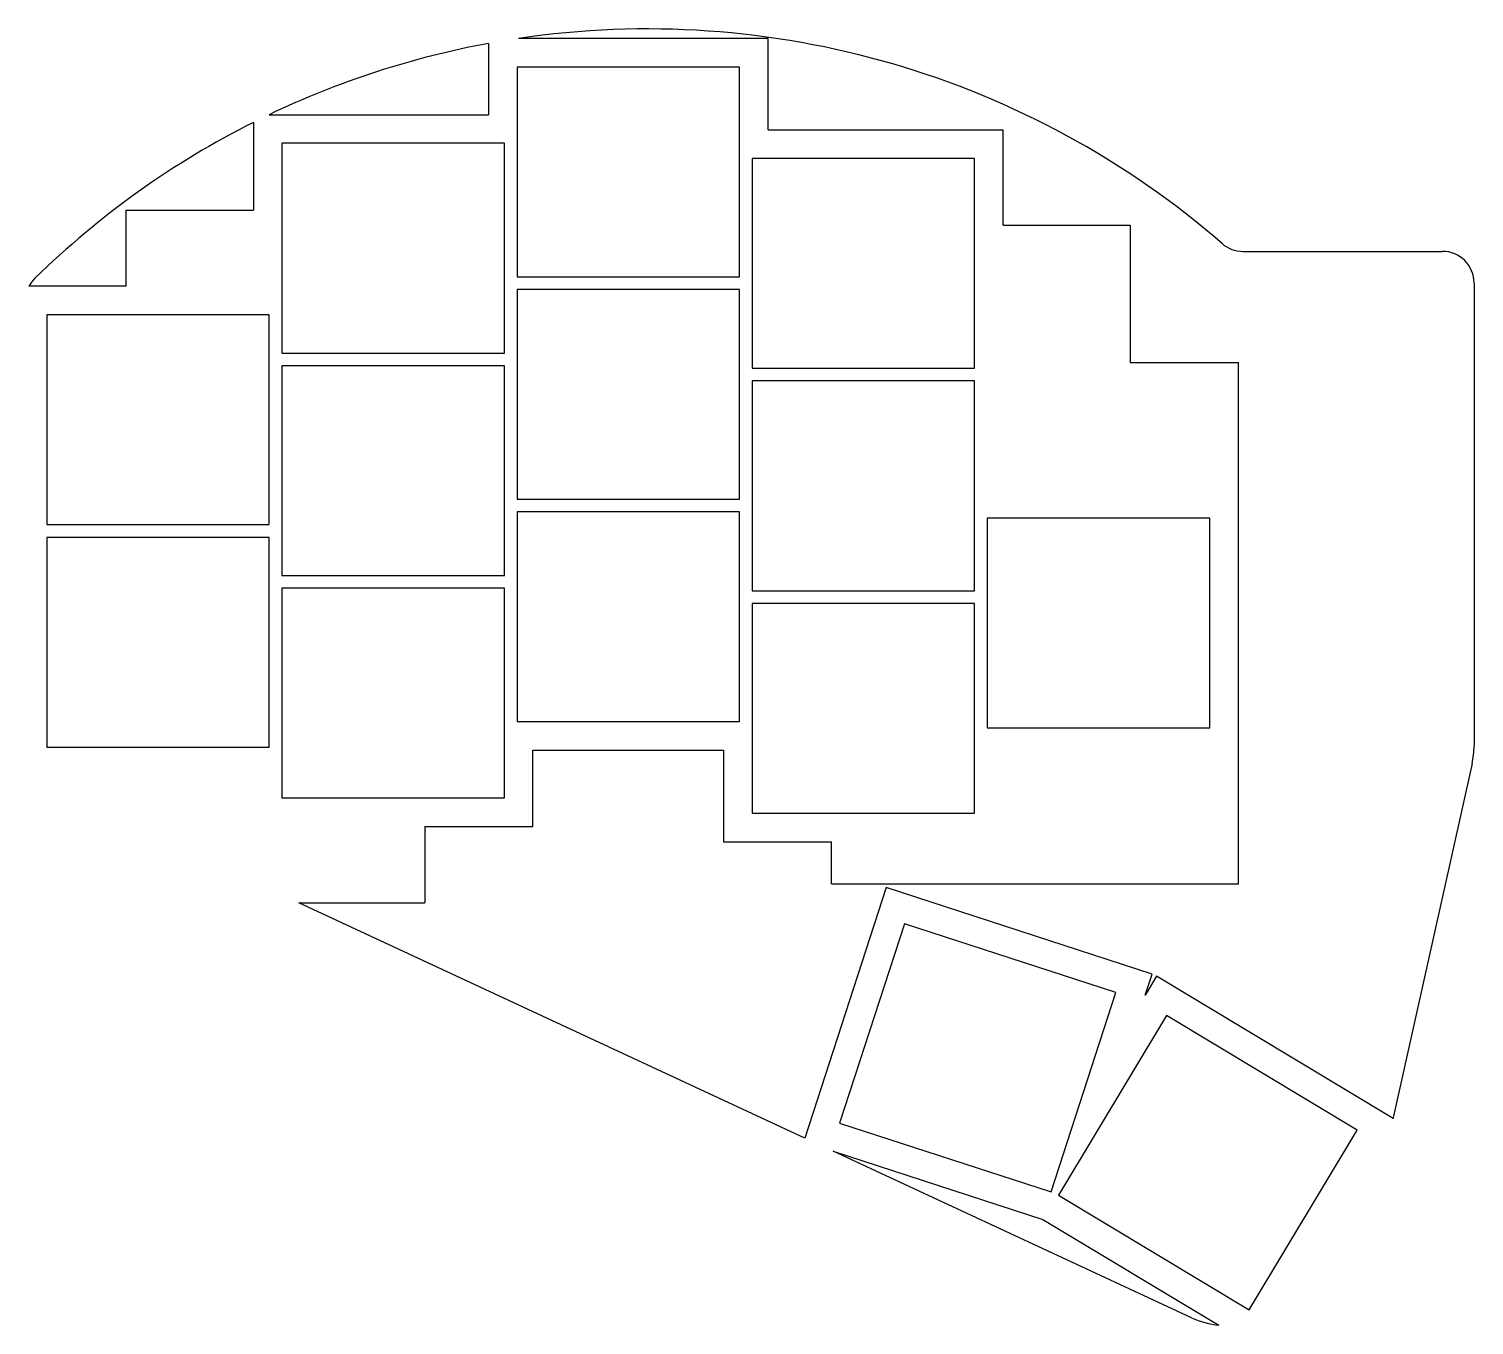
# Model space of a CAD drawing. Header units: millimetres. Extents: x 90 to 204, y -136 to -34.
import ezdxf

# ---------------------------------------------------------------- set-up
doc = ezdxf.new("R2010")
doc.units = ezdxf.units.MM

msp = doc.modelspace()

# ---------------------------------------------------------------- linework, layer by layer
for p, q in [((148, -35), (128.35, -35)), ((148, -42.2), (148, -35)), ((126, -35.39), (126, -41)), ((145.75, -37.25), (128.25, -37.25)), ((128.25, -37.25), (128.25, -53.75)), ((145.75, -53.75), (145.75, -37.25)), ((107.5, -41.61), (107.5, -48.5)), ((108.74, -41), (126, -41)), ((148, -42.2), (166.5, -42.2)), ((166.5, -49.7), (166.5, -42.2)), ((127.25, -43.25), (109.75, -43.25)), ((109.75, -43.25), (109.75, -59.75)), ((127.25, -59.75), (127.25, -43.25)), ((164.25, -44.45), (146.75, -44.45)), ((146.75, -44.45), (146.75, -60.95)), ((164.25, -60.95), (164.25, -44.45)), ((97.5, -48.5), (107.5, -48.5)), ((97.5, -54.5), (97.5, -48.5)), ((166.5, -49.7), (176.5, -49.7)), ((176.5, -49.7), (176.5, -60.5)), ((185.36, -51.75), (201.05, -51.75)), ((97.5, -54.5), (89.84, -54.5)), ((128.25, -53.75), (145.75, -53.75)), ((203.55, -54.25), (203.55, -90.64)), ((145.75, -54.75), (128.25, -54.75)), ((128.25, -54.75), (128.25, -71.25)), ((145.75, -71.25), (145.75, -54.75)), ((108.75, -56.75), (91.25, -56.75)), ((91.25, -56.75), (91.25, -73.25)), ((108.75, -73.25), (108.75, -56.75)), ((109.75, -59.75), (127.25, -59.75)), ((127.25, -60.75), (109.75, -60.75)), ((109.75, -60.75), (109.75, -77.25)), ((127.25, -77.25), (127.25, -60.75)), ((146.75, -60.95), (164.25, -60.95)), ((176.5, -60.5), (185, -60.5)), ((185, -101.5), (185, -60.5)), ((164.25, -61.95), (146.75, -61.95)), ((146.75, -61.95), (146.75, -78.45)), ((164.25, -78.45), (164.25, -61.95)), ((128.25, -71.25), (145.75, -71.25)), ((145.75, -72.25), (128.25, -72.25)), ((128.25, -72.25), (128.25, -88.75)), ((145.75, -88.75), (145.75, -72.25)), ((182.75, -72.75), (165.25, -72.75)), ((165.25, -72.75), (165.25, -89.25)), ((182.75, -89.25), (182.75, -72.75)), ((91.25, -73.25), (108.75, -73.25)), ((108.75, -74.25), (91.25, -74.25)), ((91.25, -74.25), (91.25, -90.75)), ((108.75, -90.75), (108.75, -74.25)), ((109.75, -77.25), (127.25, -77.25)), ((127.25, -78.25), (109.75, -78.25)), ((109.75, -78.25), (109.75, -94.75)), ((127.25, -94.75), (127.25, -78.25)), ((146.75, -78.45), (164.25, -78.45)), ((164.25, -79.45), (146.75, -79.45)), ((146.75, -79.45), (146.75, -95.95)), ((164.25, -95.95), (164.25, -79.45)), ((128.25, -88.75), (145.75, -88.75)), ((165.25, -89.25), (182.75, -89.25)), ((91.25, -90.75), (108.75, -90.75)), ((129.5, -97), (129.5, -91)), ((129.5, -91), (144.5, -91)), ((144.5, -91), (144.5, -98.2)), ((203.39, -92.05), (197.22, -119.8)), ((109.75, -94.75), (127.25, -94.75)), ((146.75, -95.95), (164.25, -95.95)), ((121, -97), (121, -103)), ((121, -97), (129.5, -97)), ((144.5, -98.2), (153, -98.2)), ((153, -101.5), (153, -98.2)), ((157.28, -101.81), (150.89, -121.51)), ((153, -101.5), (185, -101.5)), ((178.21, -108.61), (157.28, -101.81)), ((150.89, -121.51), (111.07, -103)), ((111.07, -103), (121, -103)), ((158.73, -104.65), (153.63, -120.34)), ((175.37, -110.06), (158.73, -104.65)), ((177.67, -110.28), (178.21, -108.61)), ((178.57, -108.78), (177.67, -110.28)), ((197.18, -119.96), (178.57, -108.78)), ((170.27, -125.75), (175.37, -110.06)), ((179.34, -111.86), (170.84, -126.01)), ((194.34, -120.88), (179.34, -111.86)), ((153.63, -120.34), (170.27, -125.75)), ((185.84, -135.02), (194.34, -120.88)), ((181.31, -135.65), (153.11, -122.54)), ((153.11, -122.54), (169.63, -127.91)), ((170.84, -126.01), (185.84, -135.02)), ((169.63, -127.91), (183.47, -136.23))]:
    msp.add_line(p, q)
for centre, radius, start, end in [((138.5, -103.25), 69, 49.0468, 98.4555), ((138.5, -103.25), 69, 100.4373, 115.5547), ((138.5, -103.25), 69, 116.6972, 134.3005), ((185.36, -49.25), 2.5, 229.0468, 270), ((201.05, -54.25), 2.5, 0, 90), ((92.06, -55.66), 2.5, 134.3005, 152.437), ((197.05, -90.64), 6.5, 347.458, 0), ((190.88, -118.39), 6.5, 345.9607, 347.458), ((184.05, -129.75), 6.5, 245.0731, 264.9405)]:
    msp.add_arc(centre, radius, start, end)

doc.saveas('drawing.dxf')
